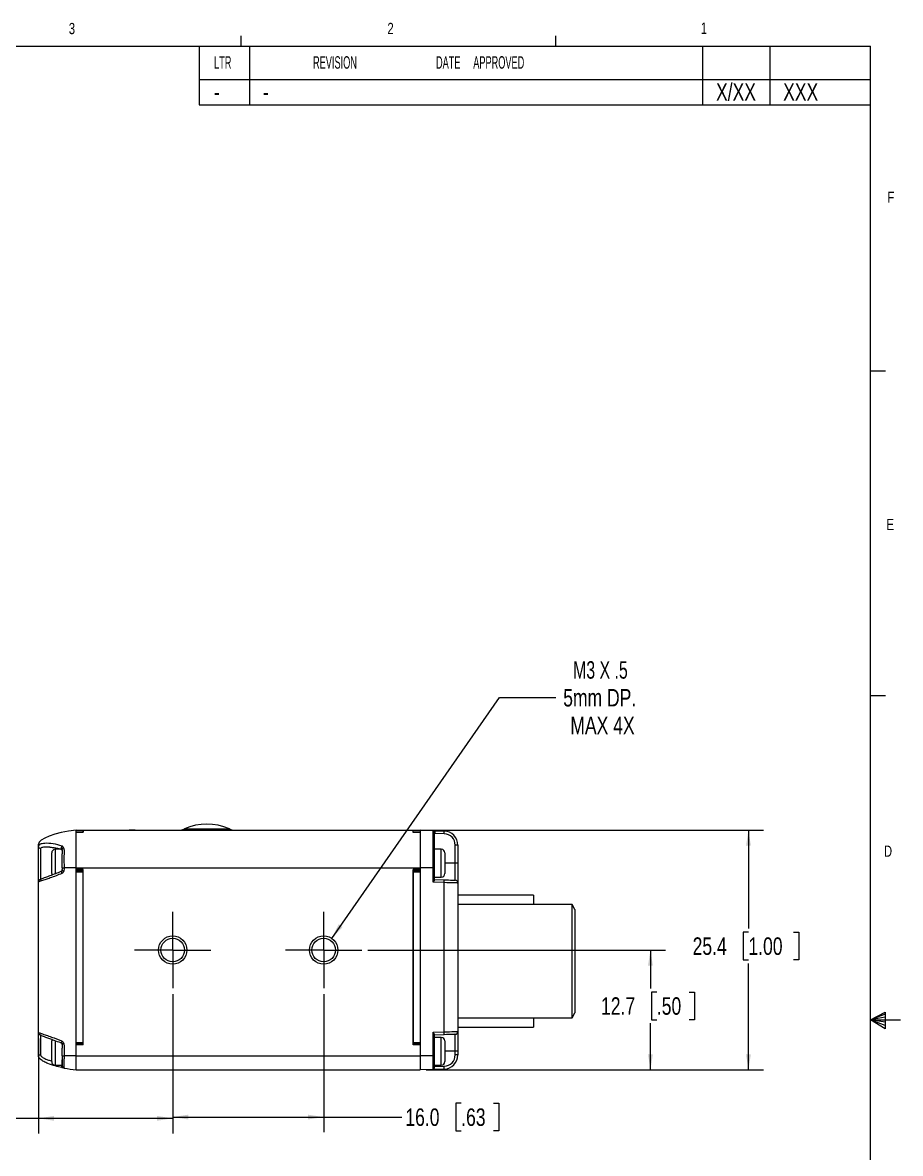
# Model space of a CAD drawing. Header units: millimetres. Extents: x 7 to 553, y 4 to 429.
# Drawn here: x 367 to 553, y 188.5 to 428.1 of the extents above; entities that cross this region are included whole.
import ezdxf

# ---------------------------------------------------------------- set-up
doc = ezdxf.new("R2010")
doc.units = ezdxf.units.MM
doc.styles.add('SLDTEXTSTYLE0', font='TXT', dxfattribs={"width": 0.75})
doc.styles.add('SLDTEXTSTYLE5', font='TXT', dxfattribs={"width": 0.55})
doc.styles.add('SLDTEXTSTYLE6', font='TXT', dxfattribs={"width": 0.678571})
doc.dimstyles.new('SLDDIMSTYLE0', dxfattribs={"dimtxt": 3.704167, "dimasz": 3.302, "dimexe": 0, "dimexo": 0.0625, "dimgap": 0.926042, "dimtad": 0, "dimtih": 1, "dimtoh": 1, "dimdec": 1, "dimlfac": 0.5, "dimrnd": 1e-09, "dimzin": 12, "dimdsep": 46, "dimtxsty": 'SLDTEXTSTYLE0', "dimsah": 1, "dimcen": 0.09, "dimadec": 0, "dimazin": 3, "dimtfac": 1, "dimtdec": 1, "dimtofl": 0, "dimtmove": 0, "dimatfit": 3, "dimfxl": 1, "dimfrac": 2, "dimtolj": 1, "dimtzin": 12, "dimarcsym": 0})
doc.dimstyles.new('SLDDIMSTYLE1', dxfattribs={"dimtxt": 3.704167, "dimasz": 3.302, "dimexe": 0, "dimexo": 0.0625, "dimgap": 0.926042, "dimtad": 0, "dimtih": 1, "dimtoh": 1, "dimdec": 1, "dimlfac": 0.5, "dimrnd": 1e-09, "dimzin": 4, "dimdsep": 46, "dimtxsty": 'SLDTEXTSTYLE0', "dimsah": 1, "dimcen": 0.09, "dimadec": 0, "dimazin": 1, "dimtfac": 1, "dimtdec": 1, "dimtofl": 0, "dimtmove": 0, "dimatfit": 3, "dimfxl": 1, "dimfrac": 2, "dimtolj": 1, "dimtzin": 12, "dimarcsym": 0})
doc.dimstyles.new('SLDDIMSTYLE2', dxfattribs={"dimtxt": 3.704167, "dimasz": 3.302, "dimexe": 0, "dimexo": 0.0625, "dimgap": 0.926042, "dimtad": 0, "dimtih": 1, "dimtoh": 1, "dimlfac": 0.5, "dimrnd": 1e-09, "dimzin": 12, "dimdsep": 46, "dimtxsty": 'SLDTEXTSTYLE0', "dimsah": 1, "dimcen": 0, "dimadec": 0, "dimazin": 3, "dimtfac": 1, "dimtofl": 0, "dimtmove": 0, "dimatfit": 3, "dimfxl": 1, "dimfrac": 2, "dimtolj": 1, "dimtzin": 12, "dimarcsym": 0})

# ---------------------------------------------------------------- blocks, each defined once
blk = doc.blocks.new('_D_7')
at = {"color": 7, "linetype": 'Continuous', "lineweight": 18}
for p, q in [((432.52, 234.08), (468.07, 285.11)), ((468.07, 285.11), (479.98, 285.11))]:
    blk.add_line(p, q, dxfattribs=at)
blk.add_solid([(432.52, 234.08), (434.82, 236.5), (433.99, 237.08)], dxfattribs=at)
at = {"color": 7, "linetype": 'Continuous', "lineweight": 18, "char_height": 3.704, "attachment_point": 1}
for s, insert, style in [('M3 X .5', (483.67, 292.83), 'SLDTEXTSTYLE6'), ('5mm DP.', (481.57, 286.94), 'SLDTEXTSTYLE0'), ('MAX 4X', (483.08, 281.06), 'SLDTEXTSTYLE0')]:
    blk.add_mtext(s, dxfattribs=dict(at, insert=insert, style=style))
blk = doc.blocks.new('_D_8')
at = {"color": 7, "linetype": 'Continuous', "lineweight": 18}
for p, q in [((451.03, 257.02), (524, 257.02)), ((520.83, 257.02), (520.83, 236.16)), ((520.83, 235.41), (519.7, 235.41)), ((519.7, 235.41), (519.7, 229.52)), ((530.4, 235.41), (531.53, 235.41)), ((531.53, 235.41), (531.53, 229.52)), ((519.7, 229.52), (520.83, 229.52)), ((520.83, 206.22), (520.83, 228.77)), ((531.53, 229.52), (530.4, 229.52)), ((452.53, 206.22), (524, 206.22))]:
    blk.add_line(p, q, dxfattribs=at)
for points in [[(520.83, 257.02), (520.32, 253.72), (521.34, 253.72)], [(520.83, 206.22), (521.34, 209.52), (520.32, 209.52)]]:
    blk.add_solid(points, dxfattribs=at)
at = {"color": 7, "linetype": 'Continuous', "lineweight": 18, "char_height": 3.704, "attachment_point": 1, "style": 'SLDTEXTSTYLE0'}
for s, insert in [('25.4', (509, 234.3)), ('1.00', (520.83, 234.3))]:
    blk.add_mtext(s, dxfattribs=dict(at, insert=insert))
blk = doc.blocks.new('_D_9')
at = {"color": 7, "linetype": 'Continuous', "lineweight": 18}
for p, q in [((440.16, 231.62), (503.23, 231.62)), ((500.06, 231.62), (500.06, 223.47)), ((501.42, 222.72), (500.3, 222.72)), ((500.3, 222.72), (500.3, 216.84)), ((508.26, 222.72), (509.39, 222.72)), ((509.39, 222.72), (509.39, 216.84)), ((500.06, 206.22), (500.06, 216.09)), ((500.3, 216.84), (501.42, 216.84)), ((509.39, 216.84), (508.26, 216.84)), ((452.53, 206.22), (503.23, 206.22))]:
    blk.add_line(p, q, dxfattribs=at)
for points in [[(500.06, 231.62), (499.55, 228.32), (500.56, 228.32)], [(500.06, 206.22), (500.56, 209.52), (499.55, 209.52)]]:
    blk.add_solid(points, dxfattribs=at)
at = {"color": 7, "linetype": 'Continuous', "lineweight": 18, "char_height": 3.704, "attachment_point": 1, "style": 'SLDTEXTSTYLE0'}
for s, insert in [('12.7', (489.59, 221.61)), ('.50', (501.42, 221.61))]:
    blk.add_mtext(s, dxfattribs=dict(at, insert=insert))
blk = doc.blocks.new('_D_10')
at = {"color": 7, "linetype": 'Continuous', "lineweight": 18}
for p, q in [((398.81, 222.27), (398.81, 192.77)), ((370.36, 212.85), (370.36, 192.77)), ((352.63, 198.89), (351.5, 198.89)), ((351.5, 198.89), (351.5, 193)), ((359.46, 198.89), (360.59, 198.89)), ((360.59, 198.89), (360.59, 193)), ((370.36, 195.95), (362.47, 195.95)), ((398.81, 195.95), (370.36, 195.95)), ((351.5, 193), (352.63, 193)), ((360.59, 193), (359.46, 193))]:
    blk.add_line(p, q, dxfattribs=at)
for points in [[(370.36, 195.95), (373.66, 195.44), (373.66, 196.46)], [(398.81, 195.95), (395.5, 196.46), (395.5, 195.44)]]:
    blk.add_solid(points, dxfattribs=at)
at = {"color": 7, "linetype": 'Continuous', "lineweight": 18, "char_height": 3.704, "attachment_point": 1, "style": 'SLDTEXTSTYLE0'}
for s, insert in [('14.2', (340.8, 197.78)), ('.56', (352.63, 197.78))]:
    blk.add_mtext(s, dxfattribs=dict(at, insert=insert))
blk = doc.blocks.new('_D_11')
at = {"color": 7, "linetype": 'Continuous', "lineweight": 18}
for p, q in [((398.81, 222.27), (398.81, 193.04)), ((430.81, 222.27), (430.81, 193.04)), ((459.95, 199.16), (458.82, 199.16)), ((458.82, 199.16), (458.82, 193.28)), ((466.79, 199.16), (467.92, 199.16)), ((467.92, 199.16), (467.92, 193.28)), ((398.81, 196.22), (430.81, 196.22)), ((430.81, 196.22), (447.37, 196.22)), ((458.82, 193.28), (459.95, 193.28)), ((467.92, 193.28), (466.79, 193.28))]:
    blk.add_line(p, q, dxfattribs=at)
for points in [[(398.81, 196.22), (402.11, 195.71), (402.11, 196.73)], [(430.81, 196.22), (427.5, 196.73), (427.5, 195.71)]]:
    blk.add_solid(points, dxfattribs=at)
at = {"color": 7, "linetype": 'Continuous', "lineweight": 18, "char_height": 3.704, "attachment_point": 1, "style": 'SLDTEXTSTYLE0'}
for s, insert in [('16.0', (448.12, 198.05)), ('.63', (459.95, 198.05))]:
    blk.add_mtext(s, dxfattribs=dict(at, insert=insert))
blk = doc.blocks.new('SW_CENTERMARKSYMBOL_5')
at = {"color": 0, "linetype": 'Continuous', "lineweight": 0}
for p, q in [((0, 5.08), (0, 8.08)), ((0, 0), (0, 5.08)), ((-5.08, 0), (-8.08, 0)), ((0, 0), (-5.08, 0)), ((0, 0), (0, -5.08)), ((0, 0), (5.08, 0)), ((5.08, 0), (8.08, 0)), ((0, -5.08), (0, -8.08))]:
    blk.add_line(p, q, dxfattribs=at)
blk = doc.blocks.new('SW_CENTERMARKSYMBOL_6')
at = {"color": 0, "linetype": 'Continuous', "lineweight": 0}
for p, q in [((0, 5.08), (0, 8.08)), ((0, 0), (0, 5.08)), ((-5.08, 0), (-8.08, 0)), ((0, 0), (-5.08, 0)), ((0, 0), (0, -5.08)), ((0, 0), (5.08, 0)), ((5.08, 0), (8.08, 0)), ((0, -5.08), (0, -8.08))]:
    blk.add_line(p, q, dxfattribs=at)

msp = doc.modelspace()

# ---------------------------------------------------------------- linework, layer by layer
at = {"color": 7, "linetype": 'Continuous', "lineweight": 18}
for p, q in [((413.331, 423.179), (413.331, 425.333)), ((480.006, 423.179), (480.006, 425.333)), ((13.281, 423.179), (546.681, 423.179)), ((404.441, 423.179), (404.441, 410.733)), ((415.109, 423.179), (415.109, 410.733)), ((511.121, 423.179), (511.121, 410.733)), ((525.345, 423.179), (525.345, 410.733)), ((546.681, 10.429), (546.681, 423.179)), ((404.441, 416.067), (546.681, 416.067)), ((404.441, 410.733), (546.681, 410.733)), ((546.681, 354.371), (549.856, 354.371)), ((546.681, 285.587), (549.856, 285.587)), ((378.355, 257.018), (379.855, 257.018)), ((378.355, 256.695), (378.355, 257.018)), ((378.355, 249.018), (378.355, 257.018)), ((378.355, 256.695), (379.855, 256.695)), ((379.855, 256.532), (378.355, 256.532)), ((378.355, 249.018), (378.355, 256.516)), ((379.855, 256.516), (378.355, 256.516)), ((379.855, 256.516), (379.855, 257.018)), ((379.855, 257.018), (449.756, 257.018)), ((379.855, 257.018), (379.855, 256.695)), ((389.548, 257.02), (389.548, 257.018)), ((390.86, 257.02), (389.548, 257.02)), ((390.86, 257.02), (390.86, 257.018)), ((391.642, 257.02), (391.642, 257.018)), ((392.548, 257.02), (392.548, 257.018)), ((395.208, 257.02), (395.208, 257.018)), ((395.208, 257.02), (400.149, 257.02)), ((411.943, 257.02), (422.884, 257.02)), ((422.884, 257.02), (422.884, 257.018)), ((449.756, 256.516), (449.756, 257.018)), ((449.756, 257.018), (451.256, 257.018)), ((449.756, 256.695), (449.756, 257.018)), ((449.756, 256.695), (451.256, 256.695)), ((451.256, 256.532), (449.756, 256.532)), ((451.256, 256.516), (449.756, 256.516)), ((451.256, 257.018), (451.256, 249.018)), ((454.445, 256.907), (451.256, 257.018)), ((451.256, 257.018), (451.256, 256.695)), ((451.256, 256.516), (451.256, 249.018)), ((454.005, 249.018), (454.005, 256.922)), ((454.256, 256.645), (454.256, 249.018)), ((454.445, 256.907), (456.36, 256.84)), ((370.355, 253.576), (370.355, 254.018)), ((454.445, 256.307), (454.256, 256.314)), ((456.36, 256.24), (454.445, 256.307)), ((370.355, 246.051), (370.355, 253.576)), ((373.005, 253.37), (372.772, 253.385)), ((373.16, 247.834), (373.16, 252.202)), ((375.289, 252.964), (373.922, 252.964)), ((375.395, 252.958), (375.395, 252.031)), ((375.395, 249.032), (375.395, 252.031)), ((455.729, 252.964), (454.256, 252.964)), ((456.491, 252.202), (456.491, 247.834)), ((458.677, 250.018), (458.677, 253.842)), ((459.256, 253.842), (458.677, 253.842)), ((459.256, 253.842), (459.256, 250.018)), ((458.677, 246.42), (458.677, 250.018)), ((459.256, 250.018), (458.677, 250.018)), ((459.256, 250.018), (459.256, 245.82)), ((378.355, 249.018), (375.797, 249.018)), ((378.355, 248.668), (378.355, 249.018)), ((378.355, 249.018), (451.256, 249.018)), ((378.355, 209.218), (378.355, 249.018)), ((379.855, 248.668), (378.355, 248.668)), ((379.855, 248.408), (378.355, 248.408)), ((378.355, 248.405), (379.855, 248.405)), ((379.855, 248.145), (378.355, 248.145)), ((378.355, 212.031), (378.355, 248.145)), ((379.855, 211.508), (379.855, 248.668)), ((379.855, 212.031), (379.855, 248.145)), ((451.256, 248.668), (449.756, 248.668)), ((449.756, 211.508), (449.756, 248.668)), ((451.256, 248.408), (449.756, 248.408)), ((449.756, 248.405), (451.256, 248.405)), ((451.256, 248.145), (449.756, 248.145)), ((449.756, 248.145), (449.756, 212.031)), ((454.005, 249.018), (451.256, 249.018)), ((451.256, 249.018), (451.256, 209.218)), ((451.256, 249.018), (451.256, 248.668)), ((451.256, 248.145), (451.256, 212.031)), ((454.005, 245.983), (454.005, 249.018)), ((454.256, 249.018), (454.005, 249.018)), ((454.256, 249.018), (454.256, 246.463)), ((454.256, 247.072), (455.729, 247.072)), ((370.355, 214.125), (370.355, 246.051)), ((456.36, 245.901), (454.005, 245.983)), ((454.256, 246.574), (456.36, 246.501)), ((456.36, 214.275), (456.36, 245.901)), ((459.256, 245.82), (459.256, 214.356)), ((475.256, 243.278), (459.256, 243.278)), ((475.256, 243.278), (475.256, 241.278)), ((483.456, 241.278), (459.256, 241.278)), ((484.056, 240.239), (483.456, 241.278)), ((483.456, 217.278), (483.456, 241.278)), ((484.056, 240.239), (484.056, 218.317)), ((483.456, 217.278), (484.056, 218.317)), ((546.681, 216.804), (549.83, 218.469)), ((549.83, 218.469), (549.83, 214.943)), ((459.256, 217.278), (483.456, 217.278)), ((475.256, 217.278), (475.256, 215.278)), ((549.83, 218), (546.681, 216.804)), ((549.83, 217.392), (546.681, 216.804)), ((549.83, 216.315), (546.681, 216.804)), ((549.83, 215.637), (546.681, 216.804)), ((549.83, 214.943), (546.681, 216.804)), ((546.681, 216.804), (553.031, 216.804)), ((370.355, 209.218), (370.355, 214.125)), ((454.005, 214.193), (456.36, 214.275)), ((454.005, 209.218), (454.005, 214.193)), ((454.256, 213.713), (454.256, 209.218)), ((456.36, 213.675), (454.256, 213.602)), ((458.677, 210.158), (458.677, 213.756)), ((459.256, 215.278), (475.256, 215.278)), ((459.256, 214.356), (459.256, 210.158)), ((373.16, 210.158), (373.16, 212.342)), ((375.395, 211.7), (375.395, 210.809)), ((378.355, 212.031), (379.855, 212.031)), ((379.855, 211.771), (378.355, 211.771)), ((379.855, 211.768), (378.355, 211.768)), ((378.355, 209.218), (378.355, 211.508)), ((379.855, 211.508), (378.355, 211.508)), ((449.756, 212.031), (451.256, 212.031)), ((451.256, 211.771), (449.756, 211.771)), ((451.256, 211.768), (449.756, 211.768)), ((451.256, 211.508), (449.756, 211.508)), ((451.256, 211.508), (451.256, 209.218)), ((455.729, 213.104), (454.256, 213.104)), ((456.491, 212.342), (456.491, 207.974)), ((373.16, 207.974), (373.16, 210.158)), ((375.395, 209.226), (375.395, 210.809)), ((375.395, 209.226), (375.395, 207.212)), ((378.355, 209.218), (375.799, 209.218)), ((378.355, 209.218), (451.256, 209.218)), ((378.355, 206.218), (378.355, 209.218)), ((454.005, 209.218), (451.256, 209.218)), ((451.256, 209.218), (451.256, 206.218)), ((454.005, 206.314), (454.005, 209.218)), ((454.256, 209.218), (454.005, 209.218)), ((454.256, 209.218), (454.256, 206.574)), ((459.256, 210.158), (458.677, 210.158)), ((458.677, 209.394), (458.677, 210.158)), ((459.256, 209.394), (458.677, 209.394)), ((459.256, 210.158), (459.256, 209.394)), ((373.922, 207.212), (375.395, 207.212)), ((375.799, 206.609), (375.8, 206.609)), ((378.355, 206.218), (451.256, 206.218)), ((454.005, 206.314), (451.256, 206.218)), ((456.36, 206.396), (454.005, 206.314)), ((454.256, 207.212), (455.729, 207.212)), ((454.256, 206.922), (456.36, 206.996))]:
    msp.add_line(p, q, dxfattribs=at)
at = {"color": 8, "linetype": 'Continuous', "lineweight": 18}
for p, q in [((401.279, 257.286), (410.813, 257.286)), ((370.812, 253.142), (370.812, 246.437)), ((373.922, 252.964), (373.922, 247.744)), ((455.729, 247.072), (455.729, 252.964)), ((458.677, 250.018), (456.491, 250.018)), ((370.812, 213.739), (370.812, 209.333)), ((373.922, 212.458), (373.922, 210.158)), ((455.729, 207.212), (455.729, 213.104)), ((373.922, 210.158), (373.922, 207.212)), ((458.677, 210.158), (456.491, 210.158))]:
    msp.add_line(p, q, dxfattribs=at)
at = {"color": 7, "linetype": 'Continuous', "lineweight": 18, "flags": 128}
for points in [[(454.005, 256.922), (454.256, 256.913), (454.445, 256.907)], [(456.36, 246.501), (456.816, 246.485), (457.253, 246.47), (457.653, 246.456), (458.003, 246.443), (458.289, 246.433), (458.502, 246.426), (458.632, 246.421), (458.677, 246.42)], [(459.256, 245.82), (459.201, 245.822), (459.037, 245.826), (458.772, 245.834), (458.414, 245.844), (457.976, 245.856), (457.476, 245.87), (456.931, 245.885), (456.36, 245.901)], [(456.36, 214.275), (456.931, 214.291), (457.476, 214.306), (457.976, 214.32), (458.414, 214.332), (458.772, 214.342), (459.037, 214.35), (459.201, 214.354), (459.256, 214.356)], [(458.677, 213.756), (458.632, 213.755), (458.502, 213.75), (458.289, 213.743), (458.003, 213.733), (457.653, 213.72), (457.253, 213.706), (456.816, 213.691), (456.36, 213.675)]]:
    msp.add_lwpolyline(points, dxfattribs=at)
at = {"color": 7, "linetype": 'Continuous', "lineweight": 18}
for centre, radius in [((398.805, 231.618), 3), ((398.805, 231.618), 2.5), ((430.805, 231.618), 3), ((430.805, 231.618), 2.5)]:
    msp.add_circle(centre, radius, dxfattribs=at)
for centre, radius, start, end in [((400.039, 260.018), 3, 270, 294.4058), ((406.046, 246.78), 11.537, 65.5942, 114.4058), ((412.052, 260.018), 3, 245.5942, 270), ((450.143, 256.607), 4.312, 356.01297, 3.98703), ((452.059, 256.54), 4.312, 356.01289, 3.98711), ((456.256, 253.842), 3, 0, 88), ((456.277, 253.842), 2.4, 0, 88), ((370.819, 253.606), 0.465, 183.73631, 269.08612), ((373.922, 252.202), 0.762, 90, 180), ((455.729, 252.202), 0.762, 0, 90), ((373.922, 247.834), 0.762, 180, 205.59898), ((376.059, 261.912), 12.896, 267.04961, 268.83654), ((455.729, 247.834), 0.762, 270, 0), ((452.059, 246.201), 4.312, 356.01287, 3.98713), ((458.656, 245.82), 0.6, 0, 88), ((452.059, 213.975), 4.312, 356.0129, 3.9871), ((458.656, 214.356), 0.6, 272, 0), ((373.922, 212.342), 0.762, 154.24719, 180), ((455.729, 212.342), 0.762, 0, 90), ((370.712, 208.764), 0.577, 80.06478, 128.16786), ((376.108, 233.683), 24.467, 268.33176, 269.27642), ((456.277, 209.394), 2.4, 272, 0), ((456.256, 209.394), 3, 272, 0), ((373.922, 207.974), 0.762, 180, 270), ((453.996, 206.574), 0.26, 272, 0), ((455.729, 207.974), 0.762, 270, 0), ((452.059, 206.696), 4.312, 356.01286, 3.98714)]:
    msp.add_arc(centre, radius, start, end, dxfattribs=at)
for centre, major_axis, start_param, end_param in [((379.665, 254.739), (-9.308, -0.772), 4.8322671, 6.2618995), ((379.665, 208.497), (-9.308, 0.772), 1.1638293, 1.4509182)]:
    msp.add_ellipse(centre, major_axis=major_axis, ratio=0.2565859, start_param=start_param, end_param=end_param, dxfattribs=at)
for points, knots in [([(454.005, 256.922), (454.006, 256.922), (454.021, 256.921), (454.081, 256.913), (454.166, 256.866), (454.242, 256.764), (454.251, 256.681), (454.256, 256.645)], [0, 0, 0, 0, 0.0112368, 0.1312735, 0.5114823, 0.7944246, 1, 1, 1, 1]), ([(370.355, 253.576), (370.357, 253.603), (370.363, 253.712), (370.486, 253.947), (370.779, 254.119), (371.21, 254.248), (372.066, 254.354), (373.466, 254.238), (374.701, 253.925), (375.329, 253.711), (375.335, 253.709)], [0, 0, 0, 0, 0.0146991, 0.0585639, 0.150725, 0.2288125, 0.3374542, 0.6605628, 0.9967529, 1, 1, 1, 1]), ([(372.771, 253.418), (372.936, 253.408), (373.392, 253.38), (374.234, 253.215), (374.92, 253.081), (375.289, 252.947), (375.296, 252.945)], [0, 0, 0, 0, 0.2035039, 0.5625037, 0.99242, 1, 1, 1, 1]), ([(375.335, 253.709), (375.31, 253.666), (375.26, 253.58), (375.207, 253.425), (375.177, 253.271), (375.173, 253.128), (375.199, 253.018), (375.228, 252.956), (375.252, 252.947), (375.254, 252.947)], [0, 0, 0, 0, 0.1647406, 0.329485, 0.4942259, 0.6589681, 0.8237107, 0.988452, 1, 1, 1, 1]), ([(375.257, 252.942), (375.26, 252.941), (375.264, 252.939), (375.288, 252.906), (375.3, 252.869), (375.307, 252.846)], [0, 0, 0, 0, 0.3671514, 0.6084749, 1, 1, 1, 1]), ([(375.308, 252.842), (375.31, 252.837), (375.34, 252.772), (375.381, 252.558), (375.401, 252.276), (375.391, 252.067), (375.387, 251.991)], [0, 0, 0, 0, 0.0276273, 0.35716, 0.7667044, 1, 1, 1, 1]), ([(375.335, 253.709), (375.38, 253.687), (375.469, 253.643), (375.585, 253.505), (375.639, 253.384), (375.675, 253.305)], [0, 0, 0, 0, 0.2596935, 0.5159865, 1, 1, 1, 1]), ([(375.675, 253.305), (375.704, 253.207), (375.771, 252.984), (375.827, 252.304), (375.709, 251.338), (375.771, 250.126), (375.788, 249.387), (375.797, 249.018)], [0, 0, 0, 0, 0.0820781, 0.1867163, 0.5156256, 0.7579692, 1, 1, 1, 1]), ([(375.335, 247.855), (374.499, 247.518), (373.345, 247.054), (371.906, 246.557), (371.115, 246.293), (370.603, 246.127), (370.384, 246.065), (370.364, 246.055), (370.355, 246.051)], [0, 0, 0, 0, 0.4529453, 0.6250015, 0.7994635, 0.9104033, 0.9632367, 1, 1, 1, 1]), ([(375.247, 248.291), (375.203, 248.271), (374.778, 248.074), (373.935, 247.777), (372.84, 247.352), (371.948, 247.028), (371.327, 246.807), (370.965, 246.665), (370.754, 246.581), (370.582, 246.472), (370.467, 246.316), (370.414, 246.167), (370.424, 246.084), (370.427, 246.063)], [0, 0, 0, 0, 0.0251511, 0.2445231, 0.4705822, 0.6513509, 0.7658316, 0.8482427, 0.8886106, 0.9215464, 0.9571621, 0.9889856, 1, 1, 1, 1]), ([(375.238, 248.309), (375.231, 248.304), (375.216, 248.293), (375.218, 248.225), (375.239, 248.123), (375.278, 247.996), (375.316, 247.902), (375.335, 247.855)], [0, 0, 0, 0, 0.1736927, 0.3802697, 0.5868449, 0.7934242, 1, 1, 1, 1]), ([(375.326, 248.516), (375.318, 248.48), (375.307, 248.435), (375.285, 248.381), (375.268, 248.354), (375.247, 248.329), (375.236, 248.315), (375.23, 248.307)], [0, 0, 0, 0, 0.4520719, 0.5745293, 0.696534, 0.8309786, 1, 1, 1, 1]), ([(375.392, 249.005), (375.392, 248.992), (375.389, 248.847), (375.371, 248.633), (375.3, 248.448), (375.277, 248.385)], [0, 0, 0, 0, 0.0627544, 0.682468, 1, 1, 1, 1]), ([(375.708, 248.374), (375.672, 248.273), (375.614, 248.116), (375.477, 247.938), (375.38, 247.881), (375.335, 247.855)], [0, 0, 0, 0, 0.4857585, 0.7604328, 1, 1, 1, 1]), ([(375.797, 249.018), (375.788, 248.843), (375.777, 248.625), (375.72, 248.415), (375.708, 248.374)], [0, 0, 0, 0, 0.8025068, 1, 1, 1, 1]), ([(454.256, 246.463), (454.251, 246.435), (454.241, 246.369), (454.162, 246.224), (454.076, 246.09), (454.018, 246.003), (454.006, 245.985), (454.005, 245.983)], [0, 0, 0, 0, 0.2115017, 0.4986165, 0.8952385, 0.9889016, 1, 1, 1, 1]), ([(370.355, 214.125), (370.359, 214.122), (370.367, 214.116), (370.452, 214.093), (370.658, 214.03), (371.175, 213.864), (372.025, 213.579), (373.45, 213.079), (374.572, 212.651), (375.305, 212.334), (375.335, 212.321)], [0, 0, 0, 0, 0.0246736, 0.0561026, 0.1113692, 0.1962124, 0.3950691, 0.5994081, 0.9840116, 1, 1, 1, 1]), ([(370.408, 214.056), (370.409, 214.035), (370.412, 213.965), (370.463, 213.86), (370.541, 213.755), (370.635, 213.675), (370.758, 213.601), (370.976, 213.503), (371.356, 213.363), (371.945, 213.146), (372.725, 212.866), (373.772, 212.465), (374.647, 212.165), (375.172, 211.923), (375.248, 211.888)], [0, 0, 0, 0, 0.01086678, 0.03613526, 0.05869817, 0.0803479, 0.10472324, 0.14942642, 0.24242964, 0.35428044, 0.51107214, 0.69774573, 0.95608976, 1, 1, 1, 1]), ([(454.005, 214.193), (454.006, 214.191), (454.018, 214.173), (454.076, 214.086), (454.162, 213.953), (454.241, 213.807), (454.251, 213.741), (454.256, 213.713)], [0, 0, 0, 0, 0.0110971, 0.1047605, 0.5013847, 0.7884979, 1, 1, 1, 1]), ([(375.335, 212.321), (375.316, 212.274), (375.278, 212.18), (375.239, 212.053), (375.218, 211.951), (375.216, 211.883), (375.231, 211.872), (375.238, 211.867)], [0, 0, 0, 0, 0.2065235, 0.4130505, 0.6195734, 0.8260981, 1, 1, 1, 1]), ([(375.23, 211.869), (375.236, 211.861), (375.247, 211.847), (375.268, 211.821), (375.285, 211.795), (375.308, 211.741), (375.318, 211.695), (375.327, 211.659)], [0, 0, 0, 0, 0.1689756, 0.3034436, 0.4255029, 0.5479891, 1, 1, 1, 1]), ([(375.322, 211.659), (375.341, 211.587), (375.397, 211.362), (375.397, 211.069), (375.394, 210.854), (375.393, 210.797)], [0, 0, 0, 0, 0.2564362, 0.800577, 1, 1, 1, 1]), ([(375.335, 212.321), (375.38, 212.295), (375.478, 212.238), (375.614, 212.059), (375.672, 211.901), (375.709, 211.8)], [0, 0, 0, 0, 0.23953441, 0.51432578, 1, 1, 1, 1]), ([(375.709, 211.8), (375.72, 211.758), (375.788, 211.506), (375.811, 210.875), (375.779, 210.059), (375.793, 209.457), (375.799, 209.218)], [0, 0, 0, 0, 0.0505307, 0.3028708, 0.7232413, 1, 1, 1, 1]), ([(375.335, 206.704), (374.862, 206.812), (373.856, 207.042), (372.566, 207.47), (371.495, 207.94), (370.885, 208.341), (370.558, 208.69), (370.422, 208.906), (370.361, 209.073), (370.357, 209.19), (370.355, 209.218)], [0, 0, 0, 0, 0.2567545, 0.5467047, 0.7036568, 0.8592832, 0.9146664, 0.9426297, 0.9860426, 1, 1, 1, 1]), ([(375.389, 209.141), (375.388, 209.068), (375.382, 208.827), (375.349, 208.417), (375.321, 207.933), (375.32, 207.5), (375.361, 207.149), (375.393, 207.006), (375.435, 206.9), (375.462, 206.846), (375.51, 206.776), (375.598, 206.691), (375.701, 206.627), (375.778, 206.619), (375.8, 206.616)], [0, 0, 0, 0, 0.0591479, 0.1958554, 0.3471534, 0.5084526, 0.6705901, 0.8332769, 0.8629772, 0.8821559, 0.9046776, 0.9371464, 0.9824232, 1, 1, 1, 1]), ([(375.799, 209.218), (375.795, 209.084), (375.784, 208.655), (375.735, 207.957), (375.718, 207.289), (375.746, 206.838), (375.787, 206.635), (375.796, 206.616), (375.799, 206.609)], [0, 0, 0, 0, 0.098444, 0.3164245, 0.5344402, 0.7147916, 0.9043237, 1, 1, 1, 1]), ([(375.257, 207.271), (375.252, 207.252), (375.233, 207.184), (375.22, 207.063), (375.219, 206.924), (375.24, 206.811), (375.279, 206.73), (375.316, 206.713), (375.335, 206.704)], [0, 0, 0, 0, 0.0725076, 0.2580055, 0.4435052, 0.6290041, 0.8145037, 1, 1, 1, 1]), ([(375.71, 206.627), (375.673, 206.634), (375.615, 206.646), (375.478, 206.674), (375.38, 206.694), (375.335, 206.704)], [0, 0, 0, 0, 0.4857747, 0.7602769, 1, 1, 1, 1]), ([(375.799, 206.609), (375.789, 206.611), (375.779, 206.613), (375.783, 206.612), (375.783, 206.612)], [0, 0, 0, 0, 0.9969137, 1, 1, 1, 1])]:
    msp.add_open_spline(points, degree=3, knots=knots, dxfattribs=at)
at = {"color": 8, "linetype": 'Continuous', "lineweight": 18}
for points, knots in [([(372.772, 253.385), (372.473, 253.416), (371.994, 253.466), (371.444, 253.404), (371.088, 253.327), (370.887, 253.243), (370.815, 253.168), (370.812, 253.145), (370.812, 253.142)], [0, 0, 0, 0, 0.3933188, 0.6306123, 0.7902654, 0.9472303, 0.9913007, 1, 1, 1, 1]), ([(375.675, 253.305), (375.636, 253.289), (375.558, 253.255), (375.457, 253.186), (375.376, 253.108), (375.32, 253.024), (375.294, 252.941), (375.292, 252.879), (375.308, 252.851), (375.312, 252.844)], [0, 0, 0, 0, 0.15825, 0.3165117, 0.4747666, 0.633026, 0.7912829, 0.9495418, 1, 1, 1, 1]), ([(375.328, 248.515), (375.329, 248.513), (375.329, 248.508), (375.362, 248.492), (375.42, 248.469), (375.501, 248.441), (375.598, 248.408), (375.672, 248.385), (375.708, 248.374)], [0, 0, 0, 0, 0.1395792, 0.3116588, 0.4837443, 0.6558283, 0.8279089, 1, 1, 1, 1]), ([(375.709, 211.8), (375.672, 211.789), (375.599, 211.766), (375.501, 211.734), (375.421, 211.705), (375.363, 211.683), (375.33, 211.667), (375.329, 211.662), (375.329, 211.66)], [0, 0, 0, 0, 0.1720528, 0.3441064, 0.5161546, 0.6882072, 0.8602572, 1, 1, 1, 1]), ([(370.812, 209.333), (370.812, 209.328), (370.814, 209.294), (370.843, 209.237), (370.918, 209.133), (371.192, 208.884), (371.726, 208.587), (372.464, 208.304), (372.965, 208.17), (373.21, 208.105)], [0, 0, 0, 0, 0.00569679, 0.03582342, 0.06641861, 0.14482747, 0.43257335, 0.72272482, 1, 1, 1, 1])]:
    msp.add_open_spline(points, degree=3, knots=knots, dxfattribs=at)

# ---------------------------------------------------------------- block references
at = {"color": 7, "linetype": 'Continuous', "lineweight": 0}
for name, p in [('SW_CENTERMARKSYMBOL_5', (398.805, 231.618)), ('SW_CENTERMARKSYMBOL_6', (430.805, 231.618))]:
    msp.add_blockref(name, p, dxfattribs=at)

# ---------------------------------------------------------------- texts
at = {"color": 7, "linetype": 'Continuous', "lineweight": 0, "attachment_point": 1}
for s, insert, char_height, style in [('3', (376.787, 428.082), 2.381, 'SLDTEXTSTYLE0'), ('2', (444.318, 428.106), 2.381, 'SLDTEXTSTYLE0'), ('1', (510.721, 428.15), 2.381, 'SLDTEXTSTYLE0'), ('LTR                                REVISION                               DATE     APPROVED', (407.577, 421.031), 2.64583, 'SLDTEXTSTYLE5'), ('X/XX', (513.957, 415.312), 3.7042, 'SLDTEXTSTYLE0'), ('XXX', (528.181, 415.312), 3.7042, 'SLDTEXTSTYLE0'), ('-', (407.568, 415.312), 3.704, 'SLDTEXTSTYLE0'), ('-', (417.945, 415.312), 3.704, 'SLDTEXTSTYLE0'), ('F', (550.304, 392.341), 2.381, 'SLDTEXTSTYLE0'), ('E', (550.085, 322.991), 2.381, 'SLDTEXTSTYLE0'), ('D', (549.552, 253.768), 2.381, 'SLDTEXTSTYLE0')]:
    msp.add_mtext(s, dxfattribs=dict(at, insert=insert, char_height=char_height, style=style))

# ---------------------------------------------------------------- dimensions: what is measured, and where the dimension line sits
at = {"color": 7, "linetype": 'Continuous', "lineweight": 18}
dim = msp.add_diameter_dim_2p(p1=(429.091, 229.156), p2=(432.52, 234.08), text='M3 X .5\\P5mm DP.\\PMAX 4X', dimstyle='SLDDIMSTYLE2', override={"dimpost": '<>'}, dxfattribs=at)
dim.commit()
dim.dimension.update_dxf_attribs({"geometry": '_D_7', "text_midpoint": (492.229, 285.112), "dimtype": 163})
for base, p1, picture, middle in [((520.827, 206.218), (449.756, 257.018), '_D_8', (520.827, 232.467)), ((500.056, 206.218), (438.885, 231.618), '_D_9', (500.056, 219.779))]:
    dim = msp.add_linear_dim(base=base, p1=p1, p2=(451.256, 206.218), angle=90, dimstyle='SLDDIMSTYLE0', dxfattribs=at)
    dim.commit()
    dim.dimension.update_dxf_attribs({"geometry": picture, "text_midpoint": middle, "dimtype": 160})
for base, p1, p2, dimstyle, picture, middle in [((398.805, 195.947), (370.355, 214.125), (398.805, 223.538), 'SLDDIMSTYLE0', '_D_10', (351.257, 195.947)), ((430.805, 196.218), (398.805, 223.538), (430.805, 223.538), 'SLDDIMSTYLE1', '_D_11', (458.583, 196.218))]:
    dim = msp.add_linear_dim(base=base, p1=p1, p2=p2, dimstyle=dimstyle, dxfattribs=at)
    dim.commit()
    dim.dimension.update_dxf_attribs({"geometry": picture, "text_midpoint": middle, "dimtype": 160})

doc.saveas('drawing.dxf')
